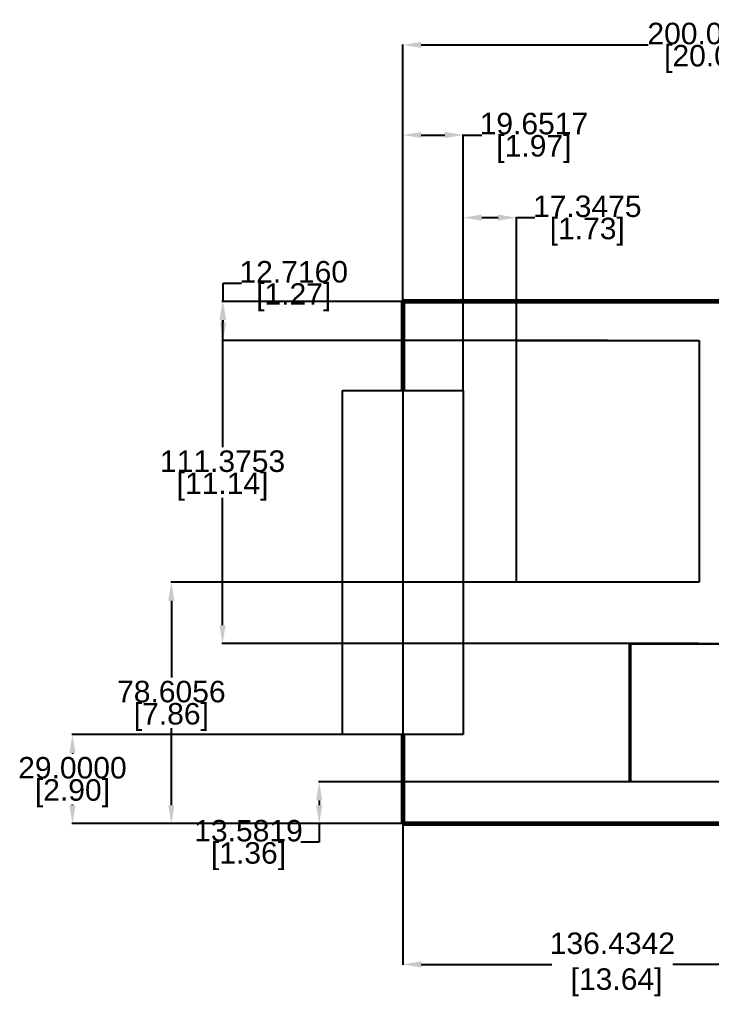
# Model space of a CAD drawing. Header units: millimetres. Extents: x -4185 to 265, y -2972 to 230.
# Drawn here: x -166.7 to 58.9, y -88 to 230.1 of the extents above; entities that cross this region are included whole.
import ezdxf

# ---------------------------------------------------------------- set-up
doc = ezdxf.new("R2010")
doc.units = ezdxf.units.MM
doc.header["$XCLIPFRAME"] = 2
doc.linetypes.add('ACAD_ISO02W100', pattern=[15, 12, -3])
doc.styles.get("Standard").update_dxf_attribs({"font": 'arial.ttf'})
doc.dimstyles.get("Standard").update_dxf_attribs({"dimtxt": 7, "dimasz": 6, "dimexe": 0.18, "dimexo": 0.0625, "dimgap": 0.09, "dimtad": 0, "dimtih": 1, "dimtoh": 1, "dimdec": 4, "dimzin": 0, "dimdsep": 46, "dimtxsty": 'Standard', "dimcen": 0.09, "dimclrd": 2, "dimclre": 1, "dimadec": 0, "dimazin": 0, "dimtfac": 1, "dimtdec": 4, "dimtofl": 0, "dimtmove": 0, "dimatfit": 3, "dimfxl": 1, "dimtolj": 1, "dimtzin": 0, "dimarcsym": 0})
picture_1 = doc.add_image_def('image1.jpg', size_in_pixel=(116, 115))
picture_2 = doc.add_image_def('image2.jpg', size_in_pixel=(379, 133))
picture_3 = doc.add_image_def('image3.png', size_in_pixel=(122, 122))
picture_4 = doc.add_image_def('image4.jpg', size_in_pixel=(1024, 371))
picture_5 = doc.add_image_def('image5.png', size_in_pixel=(840, 635))

# ---------------------------------------------------------------- blocks, each defined once
blk = doc.blocks.new('*D8')
at = {"color": 1, "lineweight": -2, "transparency": 16777216}
for p, q in [((-41.85, 138.34), (-41.85, 222.04)), ((158.15, 138.34), (158.15, 222.04))]:
    blk.add_line(p, q, dxfattribs=at)
at = {"color": 2, "lineweight": -2, "transparency": 16777216}
for p, q in [((-35.85, 221.86), (38.04, 221.86)), ((152.15, 221.86), (78.25, 221.86))]:
    blk.add_line(p, q, dxfattribs=at)
at = {"color": 2, "transparency": 16777216}
for points in [[(-35.85, 222.86), (-35.85, 220.86), (-41.85, 221.86)], [(152.15, 222.86), (152.15, 220.86), (158.15, 221.86)]]:
    blk.add_solid(points, dxfattribs=at)
at = {"layer": 'Defpoints', "color": 0, "transparency": 16777216}
for p in [(158.15, 221.86), (-41.85, 138.28), (158.15, 138.28)]:
    blk.add_point(p, dxfattribs=at)
at = {"color": 0, "transparency": 16777216, "char_height": 7, "attachment_point": 5}
for s, insert in [('\\A1;200.0000', (58.15, 225.52)), ('\\A1;[20.00]', (58.15, 217.28))]:
    blk.add_mtext(s, dxfattribs=dict(at, insert=insert))
blk = doc.blocks.new('*D12')
at = {"color": 1, "lineweight": -2, "transparency": 16777216}
for p, q in [((-41.85, 109.34), (-41.85, 192.7)), ((-22.2, 109.34), (-22.2, 192.7))]:
    blk.add_line(p, q, dxfattribs=at)
at = {"color": 2, "lineweight": -2, "transparency": 16777216}
for p, q in [((-35.85, 192.52), (-28.2, 192.52)), ((-22.2, 192.52), (-16.2, 192.52))]:
    blk.add_line(p, q, dxfattribs=at)
at = {"color": 2, "transparency": 16777216}
for points in [[(-35.85, 193.52), (-35.85, 191.52), (-41.85, 192.52)], [(-28.2, 193.52), (-28.2, 191.52), (-22.2, 192.52)]]:
    blk.add_solid(points, dxfattribs=at)
at = {"layer": 'Defpoints', "color": 0, "transparency": 16777216}
for p in [(-22.2, 192.52), (-41.85, 109.28), (-22.2, 109.28)]:
    blk.add_point(p, dxfattribs=at)
at = {"color": 0, "transparency": 16777216, "char_height": 7, "attachment_point": 5}
for s, insert in [('\\A1;19.6517', (0.81, 196.19)), ('\\A1;[1.97]', (0.81, 187.95))]:
    blk.add_mtext(s, dxfattribs=dict(at, insert=insert))
blk = doc.blocks.new('*D13')
at = {"color": 1, "lineweight": -2, "transparency": 16777216}
for p, q in [((-22.2, 109.34), (-22.2, 165.79)), ((-4.85, 109.34), (-4.85, 165.79))]:
    blk.add_line(p, q, dxfattribs=at)
at = {"color": 2, "lineweight": -2, "transparency": 16777216}
for p, q in [((-16.2, 165.61), (-10.85, 165.61)), ((-4.85, 165.61), (1.15, 165.61))]:
    blk.add_line(p, q, dxfattribs=at)
at = {"color": 2, "transparency": 16777216}
for points in [[(-16.2, 166.61), (-16.2, 164.61), (-22.2, 165.61)], [(-10.85, 166.61), (-10.85, 164.61), (-4.85, 165.61)]]:
    blk.add_solid(points, dxfattribs=at)
at = {"layer": 'Defpoints', "color": 0, "transparency": 16777216}
for p in [(-4.85, 165.61), (-22.2, 109.28), (-4.85, 109.28)]:
    blk.add_point(p, dxfattribs=at)
at = {"color": 0, "transparency": 16777216, "char_height": 7, "attachment_point": 5}
for s, insert in [('\\A1;17.3475', (18.18, 169.27)), ('\\A1;[1.73]', (18.18, 161.03))]:
    blk.add_mtext(s, dxfattribs=dict(at, insert=insert))
blk = doc.blocks.new('*D15')
at = {"color": 1, "lineweight": -2, "transparency": 16777216}
for p, q in [((69.26, -18.14), (-69.28, -18.14)), ((69.26, -31.72), (-69.28, -31.72))]:
    blk.add_line(p, q, dxfattribs=at)
at = {"color": 2, "lineweight": -2, "transparency": 16777216}
for p, q in [((-69.1, -24.14), (-69.1, -25.72)), ((-69.1, -31.72), (-69.1, -37.72)), ((-69.1, -37.72), (-75.1, -37.72))]:
    blk.add_line(p, q, dxfattribs=at)
at = {"color": 2, "transparency": 16777216}
for points in [[(-70.1, -24.14), (-68.1, -24.14), (-69.1, -18.14)], [(-70.1, -25.72), (-68.1, -25.72), (-69.1, -31.72)]]:
    blk.add_solid(points, dxfattribs=at)
at = {"layer": 'Defpoints', "color": 0, "transparency": 16777216}
for p in [(69.32, -18.14), (-69.1, -31.72), (69.32, -31.72)]:
    blk.add_point(p, dxfattribs=at)
at = {"color": 0, "transparency": 16777216, "char_height": 7, "attachment_point": 5}
for s, insert in [('\\A1;13.5819', (-92.12, -34.05)), ('\\A1;[1.36]', (-92.12, -42.3))]:
    blk.add_mtext(s, dxfattribs=dict(at, insert=insert))
blk = doc.blocks.new('*D16')
at = {"color": 2, "lineweight": -2, "transparency": 16777216}
for p, q in [((-100.39, 138.28), (-100.39, 144.28)), ((-100.39, 144.28), (-94.39, 144.28)), ((-100.39, 131.56), (-100.39, 132.28))]:
    blk.add_line(p, q, dxfattribs=at)
at = {"color": 1, "lineweight": -2, "transparency": 16777216}
for p, q in [((24.82, 138.28), (-100.57, 138.28)), ((24.82, 125.56), (-100.57, 125.56))]:
    blk.add_line(p, q, dxfattribs=at)
at = {"color": 2, "transparency": 16777216}
for points in [[(-101.39, 132.28), (-99.39, 132.28), (-100.39, 138.28)], [(-101.39, 131.56), (-99.39, 131.56), (-100.39, 125.56)]]:
    blk.add_solid(points, dxfattribs=at)
at = {"layer": 'Defpoints', "color": 0, "transparency": 16777216}
for p in [(-100.39, 138.28), (24.88, 138.28), (24.88, 125.56)]:
    blk.add_point(p, dxfattribs=at)
at = {"color": 0, "transparency": 16777216, "char_height": 7, "attachment_point": 5}
for s, insert in [('\\A1;12.7160', (-77.39, 147.94)), ('\\A1;[1.27]', (-77.39, 139.7))]:
    blk.add_mtext(s, dxfattribs=dict(at, insert=insert))
blk = doc.blocks.new('*D17')
at = {"color": 1, "lineweight": -2, "transparency": 16777216}
for p, q in [((-41.92, -2.72), (-149.62, -2.72)), ((-41.92, -31.72), (-149.62, -31.72))]:
    blk.add_line(p, q, dxfattribs=at)
at = {"color": 2, "lineweight": -2, "transparency": 16777216}
for p, q in [((-149.44, -8.72), (-149.44, -8.98)), ((-149.44, -25.72), (-149.44, -25.46))]:
    blk.add_line(p, q, dxfattribs=at)
at = {"color": 2, "transparency": 16777216}
for points in [[(-150.44, -8.72), (-148.44, -8.72), (-149.44, -2.72)], [(-150.44, -25.72), (-148.44, -25.72), (-149.44, -31.72)]]:
    blk.add_solid(points, dxfattribs=at)
at = {"layer": 'Defpoints', "color": 0, "transparency": 16777216}
for p in [(-149.44, -2.72), (-41.85, -2.72), (-41.85, -31.72)]:
    blk.add_point(p, dxfattribs=at)
at = {"color": 0, "transparency": 16777216, "char_height": 7, "attachment_point": 5}
for s, insert in [('\\A1;29.0000', (-149.44, -13.56)), ('\\A1;[2.90]', (-149.44, -21.8))]:
    blk.add_mtext(s, dxfattribs=dict(at, insert=insert))
blk = doc.blocks.new('*D21')
at = {"color": 1, "lineweight": -2, "transparency": 16777216}
for p, q in [((-41.85, 130.81), (-41.85, -77.73)), ((94.58, 130.81), (94.58, -77.73))]:
    blk.add_line(p, q, dxfattribs=at)
at = {"color": 2, "lineweight": -2, "transparency": 16777216}
for p, q in [((-35.85, -77.55), (6.67, -77.55)), ((88.58, -77.55), (46.06, -77.55))]:
    blk.add_line(p, q, dxfattribs=at)
at = {"color": 2, "transparency": 16777216}
for points in [[(-35.85, -76.55), (-35.85, -78.55), (-41.85, -77.55)], [(88.58, -76.55), (88.58, -78.55), (94.58, -77.55)]]:
    blk.add_solid(points, dxfattribs=at)
at = {"layer": 'Defpoints', "color": 0, "transparency": 16777216}
for p in [(-41.85, 130.87), (94.58, 130.87), (-41.85, -77.55)]:
    blk.add_point(p, dxfattribs=at)
at = {"color": 0, "transparency": 16777216, "insert": (26.36, -77.55), "char_height": 7, "attachment_point": 5}
blk.add_mtext('\\A1;136.4342\\P [13.64]', dxfattribs=at)
blk = doc.blocks.new('*D24')
at = {"color": 1, "lineweight": -2, "transparency": 16777216}
for p, q in [((24.82, 46.89), (-117.42, 46.89)), ((24.82, -31.72), (-117.42, -31.72))]:
    blk.add_line(p, q, dxfattribs=at)
at = {"color": 2, "lineweight": -2, "transparency": 16777216}
for p, q in [((-117.24, 40.89), (-117.24, 15.82)), ((-117.24, -25.72), (-117.24, -0.66))]:
    blk.add_line(p, q, dxfattribs=at)
at = {"color": 2, "transparency": 16777216}
for points in [[(-118.24, 40.89), (-116.24, 40.89), (-117.24, 46.89)], [(-118.24, -25.72), (-116.24, -25.72), (-117.24, -31.72)]]:
    blk.add_solid(points, dxfattribs=at)
at = {"layer": 'Defpoints', "color": 0, "transparency": 16777216}
for p in [(24.88, 46.89), (-117.24, -31.72), (24.88, -31.72)]:
    blk.add_point(p, dxfattribs=at)
at = {"color": 0, "transparency": 16777216, "char_height": 7, "attachment_point": 5}
for s, insert in [('\\A1;78.6056', (-117.24, 11.25)), ('\\A1;[7.86]', (-117.24, 3.01))]:
    blk.add_mtext(s, dxfattribs=dict(at, insert=insert))
blk = doc.blocks.new('*D25')
at = {"color": 1, "lineweight": -2, "transparency": 16777216}
for p, q in [((54.34, 138.28), (-100.75, 138.28)), ((54.34, 26.91), (-100.75, 26.91))]:
    blk.add_line(p, q, dxfattribs=at)
at = {"color": 2, "lineweight": -2, "transparency": 16777216}
for p, q in [((-100.57, 132.28), (-100.57, 90.84)), ((-100.57, 32.91), (-100.57, 74.35))]:
    blk.add_line(p, q, dxfattribs=at)
at = {"color": 2, "transparency": 16777216}
for points in [[(-101.57, 132.28), (-99.57, 132.28), (-100.57, 138.28)], [(-101.57, 32.91), (-99.57, 32.91), (-100.57, 26.91)]]:
    blk.add_solid(points, dxfattribs=at)
at = {"layer": 'Defpoints', "color": 0, "transparency": 16777216}
for p in [(-100.57, 138.28), (54.41, 138.28), (54.41, 26.91)]:
    blk.add_point(p, dxfattribs=at)
at = {"color": 0, "transparency": 16777216, "char_height": 7, "attachment_point": 5}
for s, insert in [('\\A1;111.3753', (-100.57, 86.26)), ('\\A1;[11.14]', (-100.57, 78.02))]:
    blk.add_mtext(s, dxfattribs=dict(at, insert=insert))

msp = doc.modelspace()

# ---------------------------------------------------------------- linework, layer by layer
at = {"lineweight": 60}
for p, q in [((158.14595, 138.28029), (-41.85405, 138.28029)), ((-41.85405, 138.28029), (-41.85405, 109.28029)), ((-41.85405, -2.71971), (-41.85405, -31.71971)), ((-41.85405, -31.71971), (158.14595, -31.71971))]:
    msp.add_line(p, q, dxfattribs=at)
at = {"linetype": 'ACAD_ISO02W100'}
for p, q in [((-41.85405, 109.28029), (-41.85405, -2.71971)), ((-41.85405, 109.28029), (-22.20233, 109.28029)), ((-22.20233, 109.28029), (-22.20233, -2.71971)), ((-22.20233, -2.71971), (-41.85405, -2.71971))]:
    msp.add_line(p, q, dxfattribs=at)

# ---------------------------------------------------------------- dimensions: what is measured, and where the dimension line sits
for base, p1, p2, picture, middle in [((158.14595, 221.85973), (-41.85405, 138.28029), (158.14595, 138.28029), '*D8', (58.14595, 221.85973)), ((-22.20233, 192.52197), (-41.85405, 109.28029), (-22.20233, 109.28029), '*D12', (0.80752, 192.52197)), ((-4.85482, 165.60541), (-22.20233, 109.28029), (-4.85482, 109.28029), '*D13', (18.18129, 165.60541))]:
    dim = msp.add_linear_dim(base=base, p1=p1, p2=p2, dimstyle='Standard', override={"dimpost": '\\X'})
    dim.commit()
    dim.dimension.update_dxf_attribs({"geometry": picture, "text_midpoint": middle})
for base, p1, p2, picture, middle in [((-100.39157, 138.28029), (24.88372, 125.56426), (24.88372, 138.28029), '*D16', (-77.39366, 144.28029)), ((-100.57157, 138.28029), (54.4069, 26.90501), (54.4069, 138.28029), '*D25', (-100.57157, 82.59265)), ((-117.24089, -31.71971), (24.88372, 46.88593), (24.88372, -31.71971), '*D24', (-117.24089, 7.58311)), ((-149.43787, -2.71971), (-41.85405, -31.71971), (-41.85405, -2.71971), '*D17', (-149.43787, -17.21971)), ((-69.09876, -31.71971), (69.32439, -18.13778), (69.32439, -31.71971), '*D15', (-92.11578, -37.71971))]:
    dim = msp.add_linear_dim(base=base, p1=p1, p2=p2, angle=90, dimstyle='Standard', override={"dimpost": '\\X'})
    dim.commit()
    dim.dimension.update_dxf_attribs({"geometry": picture, "text_midpoint": middle})
dim = msp.add_linear_dim(base=(-41.85405, -77.54661), p1=(94.58015, 130.87145), p2=(-41.85405, 130.87145), dimstyle='Standard', override={"dimpost": '\\X'})
dim.commit()
dim.dimension.update_dxf_attribs({"geometry": '*D21', "text_midpoint": (26.36305, -77.54661), "dimtype": 160})

# ---------------------------------------------------------------- pictures from other files: only their frames are drawn
image = msp.add_image(picture_5, insert=(-4.85482, 125.56426), size_in_units=(78.67833, 59.47707), rotation=-90)
image.dxf.flags = 7
image = msp.add_image(picture_2, insert=(-22.20233, -2.71971), size_in_units=(112, 39.30343), rotation=90)
image.dxf.flags = 7
image = msp.add_image(picture_4, insert=(-17.67941, -4.77619), size_in_units=(144.80557, 52.46374), rotation=90, dxfattribs=dict(contrast=64))
image.set_boundary_path([(14.04252, 60.57972), (806.05623, 338.51593)])
image.dxf.flags = 15
image = msp.add_image(picture_3, insert=(76.92829, -18.13778), size_in_units=(45.04278, 45.04278), rotation=90)
image.dxf.flags = 7
image = msp.add_image(picture_1, insert=(76.92829, -18.13778), size_in_units=(45, 44.61207), rotation=90)
image.dxf.flags = 7

doc.saveas('drawing.dxf')
